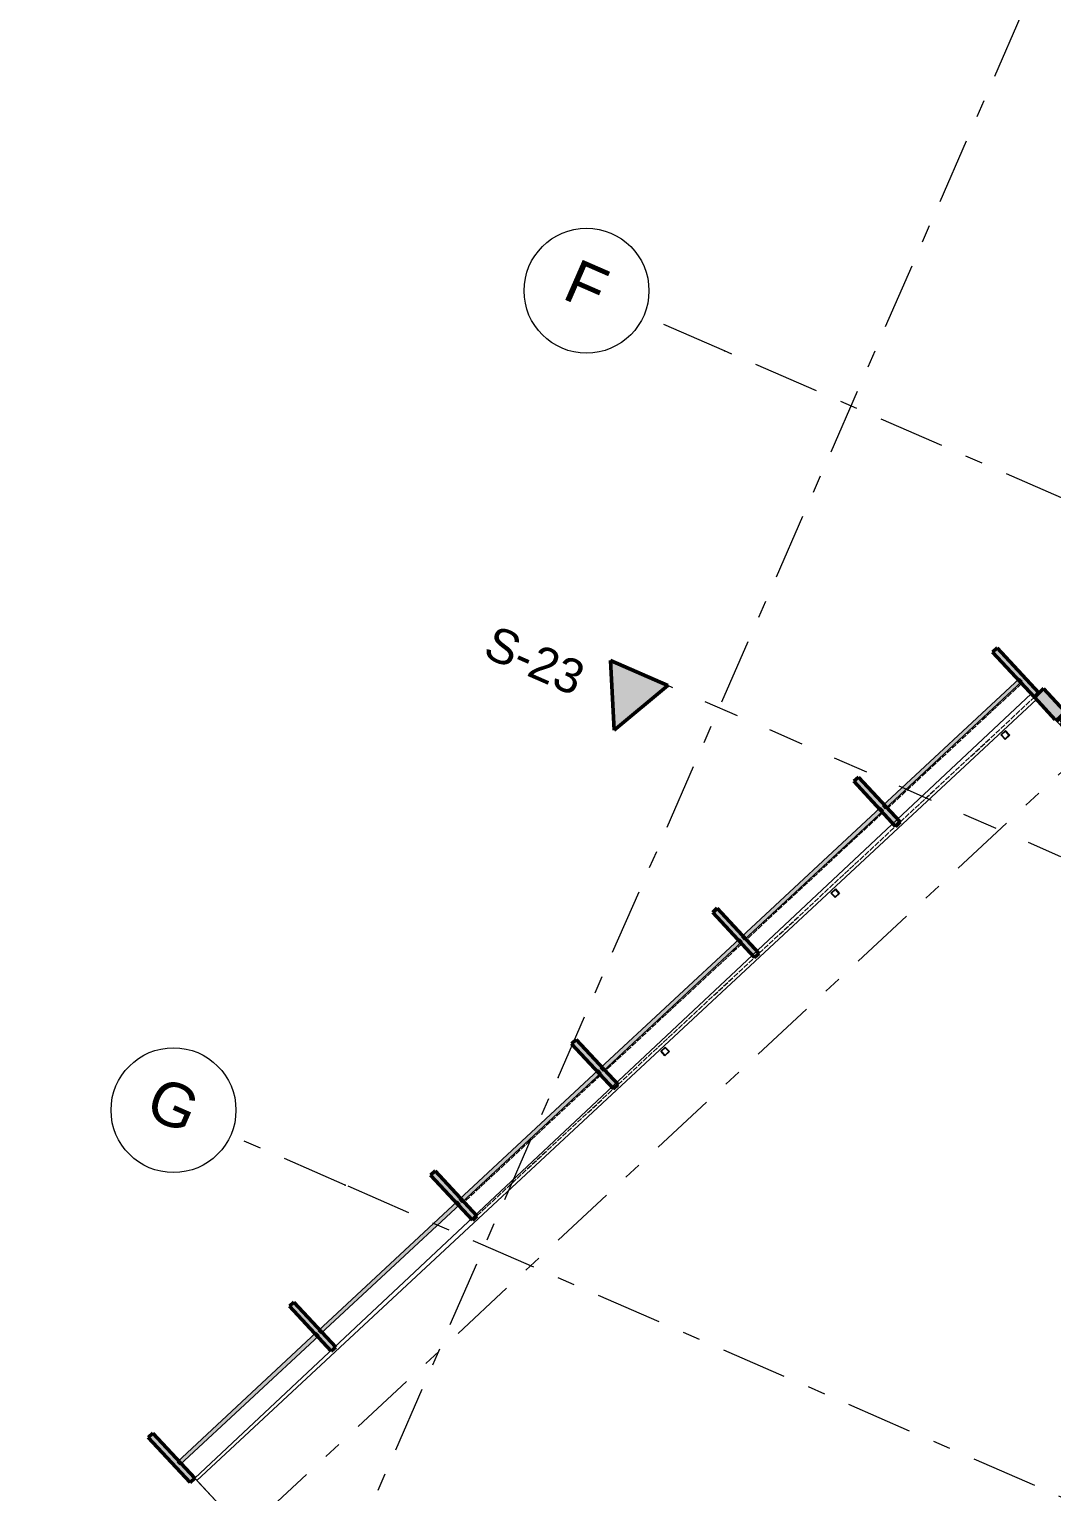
# Model space of a CAD drawing. Header units: millimetres. Extents: x -50172 to 258853, y -59787 to 25069.
# Drawn here: x -19181 to -10995, y -17251 to -5538 of the extents above; entities that cross this region are included whole.
import ezdxf
from ezdxf.enums import TextEntityAlignment as Align

# ---------------------------------------------------------------- set-up
doc = ezdxf.new("R2010")
doc.units = ezdxf.units.MM
doc.header["$MEASUREMENT"] = 0
for name, pattern in [('Dashed', [564.444447, 282.222223, -282.222223]), ('Double Dashed', [1093.611073, 529.166651, -211.666656, 141.111112, -211.666656]), ('Hidden Line', [55, 45, -10])]:
    doc.linetypes.add(name, pattern=pattern)
for name, color, linetype in [('A-95-MC_Marker_Section_P2.Marker', 7, 'Continuous'), ('COLUMN.IFC Import', 7, 'Continuous'), ('New_A-15-MG_Structural_Grid_Phase_2', 7, 'Continuous'), ('New_A-20-M_Floor_Slab', 7, 'Continuous'), ('New_A-25-M_Curtain_Wall', 7, 'Continuous'), ('New_A-25-M_Wall_Ext', 7, 'Continuous'), ('New_A-35-M_FFE-Zone', 7, 'Continuous')]:
    doc.layers.add(name, color=color, linetype=linetype)
for name, color, linetype, lineweight in [('A-95-MC_Marker_Section_P2.Marker_Pen_No__1', 7, 'Continuous', 13), ('A-95-MC_Marker_Section_P2.Marker_Pen_No__6', 7, 'Continuous', 35), ('COLUMN.IFC Import_Pen_No__2', 8, 'Continuous', 15), ('New_A-20-M_Floor_Slab_Pen_No__89', 8, 'Continuous', 20), ('New_A-25-M_Curtain_Wall_Pen_No__1', 7, 'Continuous', 13), ('New_A-25-M_Curtain_Wall_Pen_No__87', 8, 'Continuous', 20), ('New_A-25-M_Wall_Ext_Pen_No__1', 7, 'Continuous', 13), ('New_ArchiCAD Zone Stamps_Pen_No__9', 7, 'Continuous', 13)]:
    doc.layers.add(name, color=color, linetype=linetype, lineweight=lineweight)
for name, color, linetype, lineweight, true_color in [('A-95-MC_Marker_Section_P2.Marker_Pen_No__25', 7, 'Continuous', 50, 0x2a2a2a), ('New_A-15-MG_Structural_Grid_Phase_2_Pen_No__222', 7, 'Continuous', 13, 0x65af33), ('New_A-25-M_Curtain_Wall_Pen_No__144', 7, 'Continuous', 0, 0xc8c8c8), ('New_A-25-M_Curtain_Wall_Pen_No__165', 7, 'Continuous', 0, 0x006060), ('New_A-25-M_Curtain_Wall_Pen_No__27', 7, 'Continuous', 50, 0x2a2a2a), ('New_A-25-M_Wall_Ext_Pen_No__107', 7, 'Continuous', 15, 0xa6a6a6), ('New_A-25-M_Wall_Ext_Pen_No__27', 7, 'Continuous', 50, 0x2a2a2a), ('New_A-35-M_FFE-Zone_Pen_No__74', 7, 'Continuous', 20, 0x606060)]:
    doc.layers.add(name, color=color, linetype=linetype, lineweight=lineweight, true_color=true_color)
doc.styles.add('GENERATED_STYLE_1', font='')
doc.styles.add('GENERATED_STYLE_3', font='')
doc.styles.add('GENERATED_STYLE_4', font='')
doc.styles.get('GENERATED_STYLE_1').set_extended_font_data('Arial', bold=True)
doc.styles.get('GENERATED_STYLE_3').set_extended_font_data('Arial')
doc.styles.get('GENERATED_STYLE_4').set_extended_font_data('Swis721 BT')
pattern_1 = [(60, (0, 0), (-43.30127, 25), []), (120, (0, 0), (43.30127, 25), [])]

# ---------------------------------------------------------------- blocks, each defined once
blk = doc.blocks.new('Research space 1_INB 1103_49_2', base_point=(-6557, -12753))
at = {"layer": 'New_A-35-M_FFE-Zone_Pen_No__74', "linetype": 'Continuous'}
for p, q in [((-11159, -10860), (-17856, -17143)), ((-10737, -11313), (-11159, -10860)), ((-17856, -17143), (-17392, -17642))]:
    blk.add_line(p, q, dxfattribs=at)
at = {"layer": 'New_ArchiCAD Zone Stamps_Pen_No__9'}
for tag, height, style, p in [('ROOM_NAME', 250, 'GENERATED_STYLE_1', (-9054, -14912)), ('zoneNameLine2', 250, 'GENERATED_STYLE_1', (-9243, -15344)), ('ROOM_NUMBER', 200, 'GENERATED_STYLE_3', (-9431, -15765)), ('measuredAreaCode', 200, 'GENERATED_STYLE_3', (-9588, -16125)), ('DUMMY_649', 200, 'GENERATED_STYLE_3', (-9281, -16259)), ('DUMMY_650', 200, 'GENERATED_STYLE_3', (-8670, -16525)), ('DUMMY_651', 133, 'GENERATED_STYLE_3', (-8391, -16632))]:
    blk.add_attdef(tag, text='', height=height, rotation=336.4404, dxfattribs=dict(at, style=style)).set_placement(p, align=Align.TOP_LEFT)
blk = doc.blocks.new('Slab_6_2', base_point=(-21326, -27555))
at = {"layer": 'New_A-20-M_Floor_Slab_Pen_No__89', "linetype": 'Continuous', "flags": 128}
blk.add_lwpolyline([(10989, -26694), (18941, -8457), (9986, -4552), (6045, -2834), (6178, -2529), (1093, -312), (-3008, -4128), (-3008, -4128), (-10734, -11317), (-11116, -10906), (-17839, -17161), (-17128, -17926), (-21326, -27555)], dxfattribs=at)
blk = doc.blocks.new('Curtain Wall_26_2')
at = {"layer": 'New_A-25-M_Curtain_Wall_Pen_No__144', "linetype": 'Continuous'}
for points in [[(-11432, -10493), (-11469, -10527), (-11133, -10887), (-11097, -10853)], [(-12580, -11561), (-12245, -11922), (-12208, -11887), (-12543, -11527)], [(-13709, -12613), (-13374, -12973), (-13338, -12939), (-13673, -12578)], [(-14839, -13664), (-14504, -14024), (-14467, -13990), (-14802, -13630)], [(-15969, -14715), (-15633, -15075), (-15597, -15041), (-15932, -14681)], [(-17098, -15766), (-16763, -16126), (-16726, -16092), (-17062, -15732)], [(-18228, -16817), (-17893, -17177), (-17856, -17143), (-18191, -16783)]]:
    blk.add_hatch(color=256, dxfattribs=at).paths.add_polyline_path(points)
at = {"layer": 'New_A-25-M_Curtain_Wall_Pen_No__165', "linetype": 'Continuous', "lineweight": 0, "true_color": 0x001818}
for points in [[(-11253, -10737), (-12350, -11757), (-12328, -11781), (-11231, -10760)], [(-13458, -12832), (-12343, -11794), (-12365, -11771), (-13479, -12808)], [(-14587, -13883), (-13472, -12845), (-13494, -12822), (-14609, -13859)], [(-15717, -14934), (-14602, -13896), (-14624, -13873), (-15739, -14911)], [(-16846, -15985), (-15731, -14948), (-15753, -14924), (-16868, -15962)], [(-17976, -17036), (-16861, -15999), (-16883, -15975), (-17998, -17013)]]:
    blk.add_hatch(color=168, dxfattribs=at).paths.add_polyline_path(points)
at = {"layer": 'New_A-25-M_Curtain_Wall_Pen_No__1', "linetype": 'Continuous'}
for p, q in [((-11253, -10737), (-12350, -11757)), ((-12328, -11781), (-11231, -10760)), ((-11231, -10760), (-11253, -10737)), ((-12365, -11771), (-13479, -12808)), ((-13458, -12832), (-12343, -11794)), ((-12343, -11794), (-12365, -11771)), ((-12350, -11757), (-12328, -11781)), ((-13494, -12822), (-14609, -13859)), ((-14587, -13883), (-13472, -12845)), ((-13472, -12845), (-13494, -12822)), ((-13479, -12808), (-13458, -12832)), ((-14624, -13873), (-15739, -14911)), ((-15717, -14934), (-14602, -13896)), ((-14602, -13896), (-14624, -13873)), ((-14609, -13859), (-14587, -13883)), ((-15753, -14924), (-16868, -15962)), ((-16846, -15985), (-15731, -14948)), ((-15731, -14948), (-15753, -14924)), ((-15739, -14911), (-15717, -14934)), ((-16883, -15975), (-17998, -17013)), ((-17976, -17036), (-16861, -15999)), ((-16861, -15999), (-16883, -15975)), ((-16868, -15962), (-16846, -15985)), ((-17998, -17013), (-17976, -17036))]:
    blk.add_line(p, q, dxfattribs=at)
at = {"layer": 'New_A-25-M_Curtain_Wall_Pen_No__27', "linetype": 'Continuous'}
for p, q in [((-11432, -10493), (-11469, -10527)), ((-11469, -10527), (-11133, -10887)), ((-11097, -10853), (-11432, -10493)), ((-11133, -10887), (-11097, -10853)), ((-12543, -11527), (-12580, -11561)), ((-12580, -11561), (-12245, -11922)), ((-12208, -11887), (-12543, -11527)), ((-12245, -11922), (-12208, -11887)), ((-13673, -12578), (-13709, -12613)), ((-13709, -12613), (-13374, -12973)), ((-13338, -12939), (-13673, -12578)), ((-13374, -12973), (-13338, -12939)), ((-14802, -13630), (-14839, -13664)), ((-14839, -13664), (-14504, -14024)), ((-14467, -13990), (-14802, -13630)), ((-14504, -14024), (-14467, -13990)), ((-15932, -14681), (-15969, -14715)), ((-15969, -14715), (-15633, -15075)), ((-15597, -15041), (-15932, -14681)), ((-15633, -15075), (-15597, -15041)), ((-17062, -15732), (-17098, -15766)), ((-17098, -15766), (-16763, -16126)), ((-16726, -16092), (-17062, -15732)), ((-16763, -16126), (-16726, -16092)), ((-18191, -16783), (-18228, -16817)), ((-18228, -16817), (-17893, -17177)), ((-17856, -17143), (-18191, -16783)), ((-17893, -17177), (-17856, -17143))]:
    blk.add_line(p, q, dxfattribs=at)
blk = doc.blocks.new('Wall_287_2', base_point=(-10892, -11000))
at = {"layer": 'New_A-25-M_Wall_Ext_Pen_No__107', "linetype": 'Continuous', "lineweight": 0, "true_color": 0x535353}
for points in [[(-10892, -11000), (-11060, -10819), (-11133, -10887), (-10966, -11068)], [(-10812, -11160), (-10813, -11158), (-10850, -11192), (-10849, -11194)], [(-10742, -11302), (-10743, -11300), (-10746, -11303), (-10745, -11305)]]:
    blk.add_hatch(color=251, dxfattribs=at).paths.add_polyline_path(points)
at = {"layer": 'New_A-25-M_Wall_Ext_Pen_No__107', "linetype": 'Continuous'}
blk.add_hatch(color=256, dxfattribs=at).paths.add_polyline_path([(-10892, -11000), (-10966, -11068), (-10947, -11087), (-10880, -11025)])
h = blk.add_hatch(dxfattribs=at)
h.set_pattern_fill('Batt_Insulation_0002', color=256, style=0, pattern_type=2)
h.set_pattern_definition(pattern_1)
h.paths.add_polyline_path([(-10868, -11048), (-10880, -11025), (-10947, -11087), (-10930, -11106)])
h = blk.add_hatch(dxfattribs=at)
h.set_pattern_fill('Batt_Insulation_0002', color=256, style=0, pattern_type=2)
h.set_pattern_definition(pattern_1)
h.paths.add_polyline_path([(-10822, -11141), (-10868, -11048), (-10930, -11106), (-10862, -11179)])
h = blk.add_hatch(dxfattribs=at)
h.set_pattern_fill('Plywood_0002', color=256, style=0, pattern_type=2)
h.set_pattern_definition([(0, (0, 0), (0, 200), [])])
h.paths.add_polyline_path([(-10813, -11158), (-10822, -11141), (-10862, -11179), (-10850, -11192)])
h = blk.add_hatch(dxfattribs=at)
h.set_pattern_fill('Plaster_0002', color=256, style=0, pattern_type=2)
h.set_pattern_definition([(222.9404, (0, 0), (-117.9937, 126.797), [0, -100]), (222.9404, (22.4, -97.46), (-117.9937, 126.797), [0, -100])])
h.paths.add_polyline_path([(-10742, -11302), (-10745, -11305), (-10735, -11316)])
at = {"layer": 'New_A-25-M_Wall_Ext_Pen_No__1', "linetype": 'Continuous'}
for p, q in [((-10892, -11000), (-10966, -11068)), ((-10880, -11025), (-10947, -11087)), ((-10868, -11048), (-10930, -11106)), ((-10822, -11141), (-10862, -11179)), ((-10813, -11158), (-10850, -11192)), ((-10812, -11160), (-10849, -11194)), ((-10743, -11300), (-10746, -11303)), ((-10742, -11302), (-10745, -11305))]:
    blk.add_line(p, q, dxfattribs=at)
at = {"layer": 'New_A-25-M_Wall_Ext_Pen_No__1', "linetype": 'Continuous', "flags": 128}
for points in [[(-10947, -11087), (-10966, -11068)], [(-10930, -11106), (-10947, -11087)], [(-10862, -11179), (-10930, -11106)], [(-10850, -11192), (-10862, -11179)], [(-10849, -11194), (-10850, -11192)], [(-10746, -11303), (-10849, -11194)], [(-10745, -11305), (-10746, -11303)], [(-10735, -11316), (-10745, -11305)]]:
    blk.add_lwpolyline(points, dxfattribs=at)
at = {"layer": 'New_A-25-M_Wall_Ext_Pen_No__27', "linetype": 'Continuous', "flags": 128}
for points in [[(-11133, -10887), (-11060, -10819)], [(-11133, -10887), (-10966, -11068)], [(-10892, -11000), (-11060, -10819)]]:
    blk.add_lwpolyline(points, dxfattribs=at)
blk = doc.blocks.new('Wall_288_2', base_point=(-11133, -10887))
at = {"layer": 'New_A-25-M_Curtain_Wall_Pen_No__87', "linetype": 'Hidden Line', "flags": 128}
for points in [[(-11236, -10778), (-12310, -11778)], [(-12208, -11887), (-11133, -10887)], [(-11133, -10887), (-11236, -10778)], [(-12310, -11778), (-12208, -11887)]]:
    blk.add_lwpolyline(points, dxfattribs=at)
blk = doc.blocks.new('Wall_289_2', base_point=(-12245, -11922))
at = {"layer": 'New_A-25-M_Curtain_Wall_Pen_No__87', "linetype": 'Hidden Line', "flags": 128}
for points in [[(-12347, -11812), (-13440, -12829)], [(-12245, -11922), (-12347, -11812)], [(-13338, -12939), (-12245, -11922)], [(-13440, -12829), (-13338, -12939)]]:
    blk.add_lwpolyline(points, dxfattribs=at)
blk = doc.blocks.new('Wall_290_2', base_point=(-13374, -12973))
at = {"layer": 'New_A-25-M_Curtain_Wall_Pen_No__87', "linetype": 'Hidden Line', "flags": 128}
for points in [[(-13476, -12863), (-14569, -13880)], [(-13374, -12973), (-13476, -12863)], [(-14467, -13990), (-13374, -12973)], [(-14569, -13880), (-14467, -13990)]]:
    blk.add_lwpolyline(points, dxfattribs=at)
blk = doc.blocks.new('Wall_291_2', base_point=(-14504, -14024))
at = {"layer": 'New_A-25-M_Curtain_Wall_Pen_No__87', "linetype": 'Hidden Line', "flags": 128}
for points in [[(-14606, -13914), (-15699, -14931)], [(-14504, -14024), (-14606, -13914)], [(-15597, -15041), (-14504, -14024)], [(-15699, -14931), (-15597, -15041)]]:
    blk.add_lwpolyline(points, dxfattribs=at)
blk = doc.blocks.new('Standard grid marker_6')
at = {"layer": 'New_A-15-MG_Structural_Grid_Phase_2_Pen_No__222', "linetype": 'Double Dashed'}
blk.add_line((2643, 0), (48998, 0), dxfattribs=at)
at = {"layer": 'New_A-15-MG_Structural_Grid_Phase_2_Pen_No__222', "style": 'GENERATED_STYLE_4'}
blk.add_attdef('AC_MarkerText_1', text='', height=350, rotation=113.5, dxfattribs=at).set_placement((-500, -1294), align=Align.MIDDLE_CENTER)
blk = doc.blocks.new('Discrete Accessory 72')
at = {"layer": 'COLUMN.IFC Import_Pen_No__2', "linetype": 'Continuous'}
for p, q in [((-25, 25), (25, 25)), ((-25, -25), (-25, 25)), ((-21, 21), (-21, -21)), ((21, 21), (-21, 21)), ((21, -21), (21, 21)), ((25, 25), (25, -25)), ((25, -25), (-25, -25)), ((-21, -21), (21, -21))]:
    blk.add_line(p, q, dxfattribs=at)
blk = doc.blocks.new('Discrete Accessory 73')
at = {"layer": 'COLUMN.IFC Import_Pen_No__2', "linetype": 'Continuous'}
for p, q in [((-25, 25), (25, 25)), ((-25, -25), (-25, 25)), ((-21, 21), (-21, -21)), ((21, 21), (-21, 21)), ((21, -21), (21, 21)), ((25, 25), (25, -25)), ((25, -25), (-25, -25)), ((-21, -21), (21, -21))]:
    blk.add_line(p, q, dxfattribs=at)
blk = doc.blocks.new('Discrete Accessory 74')
at = {"layer": 'COLUMN.IFC Import_Pen_No__2', "linetype": 'Continuous'}
for p, q in [((-25, 25), (25, 25)), ((-25, -25), (-25, 25)), ((-21, 21), (-21, -21)), ((21, 21), (-21, 21)), ((21, -21), (21, 21)), ((25, 25), (25, -25)), ((25, -25), (-25, -25)), ((-21, -21), (21, -21))]:
    blk.add_line(p, q, dxfattribs=at)
blk = doc.blocks.new('Standard grid marker_8')
at = {"layer": 'New_A-15-MG_Structural_Grid_Phase_2_Pen_No__222', "linetype": 'Double Dashed'}
for p, q in [((705, 0), (32130, 0)), ((32130, 0), (32835, 0))]:
    blk.add_line(p, q, dxfattribs=at)
at = {"layer": 'New_A-15-MG_Structural_Grid_Phase_2_Pen_No__222', "linetype": 'Continuous'}
blk.add_circle((33335, 0), 500, dxfattribs=at)
at = {"layer": 'New_A-15-MG_Structural_Grid_Phase_2_Pen_No__222', "linetype": 'Double Dashed'}
blk.add_point((32130, 0), dxfattribs=at)
blk.add_point((32130, 0), dxfattribs=at)
at = {"layer": 'New_A-15-MG_Structural_Grid_Phase_2_Pen_No__222', "style": 'GENERATED_STYLE_4'}
for tag, p in [('AC_MarkerText_1_0', (-500, 43)), ('AC_MarkerText_1_1', (33335, 43))]:
    blk.add_attdef(tag, text='', height=350, rotation=180, dxfattribs=at).set_placement(p, align=Align.MIDDLE_CENTER)
blk = doc.blocks.new('Standard grid marker_17')
at = {"layer": 'New_A-15-MG_Structural_Grid_Phase_2_Pen_No__222', "linetype": 'Double Dashed'}
for p, q in [((1000, 0), (47486, 0)), ((47486, 0), (48486, 0))]:
    blk.add_line(p, q, dxfattribs=at)
at = {"layer": 'New_A-15-MG_Structural_Grid_Phase_2_Pen_No__222', "linetype": 'Continuous'}
blk.add_circle((48986, 0), 500, dxfattribs=at)
at = {"layer": 'New_A-15-MG_Structural_Grid_Phase_2_Pen_No__222', "linetype": 'Double Dashed'}
blk.add_point((47486, 0), dxfattribs=at)
blk.add_point((47486, 0), dxfattribs=at)
at = {"layer": 'New_A-15-MG_Structural_Grid_Phase_2_Pen_No__222', "style": 'GENERATED_STYLE_4'}
for tag, p in [('AC_MarkerText_1_0', (-500, 43)), ('AC_MarkerText_1_1', (48986, 43))]:
    blk.add_attdef(tag, text='', height=350, rotation=180, dxfattribs=at).set_placement(p, align=Align.MIDDLE_CENTER)
blk = doc.blocks.new('Standard grid marker_18')
at = {"layer": 'New_A-15-MG_Structural_Grid_Phase_2_Pen_No__222', "linetype": 'Double Dashed'}
for p, q in [((18746, 0), (39496, 0)), ((39496, 0), (58242, 0))]:
    blk.add_line(p, q, dxfattribs=at)
blk.add_point((39496, 0), dxfattribs=at)
blk.add_point((39496, 0), dxfattribs=at)
at = {"layer": 'New_A-15-MG_Structural_Grid_Phase_2_Pen_No__222', "style": 'GENERATED_STYLE_4'}
for tag, p in [('AC_MarkerText_1_0', (-500, 41)), ('AC_MarkerText_1_1', (58742, 41))]:
    blk.add_attdef(tag, text='', height=350, rotation=270, dxfattribs=at).set_placement(p, align=Align.MIDDLE_CENTER)
blk = doc.blocks.new('Cutting Plane_3_2', base_point=(15693, -23771))
at = {"layer": 'A-95-MC_Marker_Section_P2.Marker_Pen_No__25', "linetype": 'Continuous'}
blk.add_hatch(color=256, dxfattribs=at).paths.add_polyline_path([(-14528, -10593), (-14070, -10793), (-14499, -11151)])
at = {"layer": 'A-95-MC_Marker_Section_P2.Marker_Pen_No__1', "linetype": 'Dashed'}
blk.add_line((15464, -23671), (-14070, -10793), dxfattribs=at)
at = {"layer": 'A-95-MC_Marker_Section_P2.Marker_Pen_No__25', "linetype": 'Continuous'}
for p, q in [((-14499, -11151), (-14528, -10593)), ((-14528, -10593), (-14070, -10793)), ((-14070, -10793), (-14499, -11151))]:
    blk.add_line(p, q, dxfattribs=at)
at = {"layer": 'A-95-MC_Marker_Section_P2.Marker_Pen_No__6', "insert": (-14819, -10884), "char_height": 275, "attachment_point": 9, "rotation": 336.4404, "style": 'GENERATED_STYLE_4'}
blk.add_mtext('\\A1;{\\fSwis721 BT|b0|i0|c0|p34;S-23}', dxfattribs=at)

msp = doc.modelspace()

# ---------------------------------------------------------------- block references
at = {"layer": 'A-95-MC_Marker_Section_P2.Marker'}
msp.add_blockref('Cutting Plane_3_2', (15693.3, -23770.8), dxfattribs=at)
at = {"layer": 'COLUMN.IFC Import', "linetype": 'Continuous', "zscale": 1000, "rotation": 222.940410901894}
for name, p in [('Discrete Accessory 72', (-11366.7, -11190.4)), ('Discrete Accessory 73', (-12728.3, -12457.5)), ('Discrete Accessory 74', (-14090, -13724.6))]:
    msp.add_blockref(name, p, dxfattribs=at)
at = {"layer": 'New_A-15-MG_Structural_Grid_Phase_2', "color": 8, "linetype": 'Continuous', "lineweight": 15, "zscale": 1000}
for name, p, rotation in [('Standard grid marker_18', (-30734.1, -50137), 66.44041158399293), ('Standard grid marker_6', (3387.7, 1823.7), 222.9404146370858)]:
    msp.add_blockref(name, p, dxfattribs=dict(at, rotation=rotation))
at = {"layer": 'New_A-15-MG_Structural_Grid_Phase_2', "color": 8, "linetype": 'Continuous', "lineweight": 15}
ref = msp.add_blockref('Standard grid marker_8', (15837, -20956.1), dxfattribs=dict(at, zscale=1000, rotation=156.4404115839929))
ref.add_attrib('AC_MarkerText_1_1', 'F', dxfattribs={"layer": 'New_A-15-MG_Structural_Grid_Phase_2_Pen_No__222', "color": 85, "true_color": 0x65af33, "height": 350, "rotation": 336.44041, "style": 'GENERATED_STYLE_4'}).set_placement((-14719.7, -7588.5), align=Align.MIDDLE_CENTER)
ref = msp.add_blockref('Standard grid marker_17', (26876.4, -33774.9), dxfattribs=dict(at, zscale=1000, rotation=156.4404115839929))
ref.add_attrib('AC_MarkerText_1_1', 'G', dxfattribs={"layer": 'New_A-15-MG_Structural_Grid_Phase_2_Pen_No__222', "color": 85, "true_color": 0x65af33, "height": 350, "rotation": 336.44041, "style": 'GENERATED_STYLE_4'}).set_placement((-18026.6, -14151.7), align=Align.MIDDLE_CENTER)
at = {"layer": 'New_A-20-M_Floor_Slab', "color": 8, "linetype": 'Continuous', "lineweight": 20}
msp.add_blockref('Slab_6_2', (-21326.2, -27554.7), dxfattribs=at)
at = {"layer": 'New_A-25-M_Curtain_Wall', "linetype": 'Continuous', "lineweight": 0}
msp.add_blockref('Curtain Wall_26_2', (0, 0), dxfattribs=at)
at = {"layer": 'New_A-25-M_Curtain_Wall', "color": 250, "lineweight": 50, "true_color": 0x2a2a2a}
for name, p in [('Wall_288_2', (-11133.5, -10887.4)), ('Wall_289_2', (-12244.7, -11921.5)), ('Wall_290_2', (-13374.3, -12972.7)), ('Wall_291_2', (-14503.9, -14023.8))]:
    msp.add_blockref(name, p, dxfattribs=at)
at = {"layer": 'New_A-25-M_Wall_Ext', "color": 250, "lineweight": 50, "true_color": 0x2a2a2a}
msp.add_blockref('Wall_287_2', (-10892.5, -10999.6), dxfattribs=at)
at = {"layer": 'New_A-35-M_FFE-Zone', "linetype": 'Continuous'}
msp.add_blockref('Research space 1_INB 1103_49_2', (-6557.3, -12752.9), dxfattribs=at)

doc.saveas('drawing.dxf')
